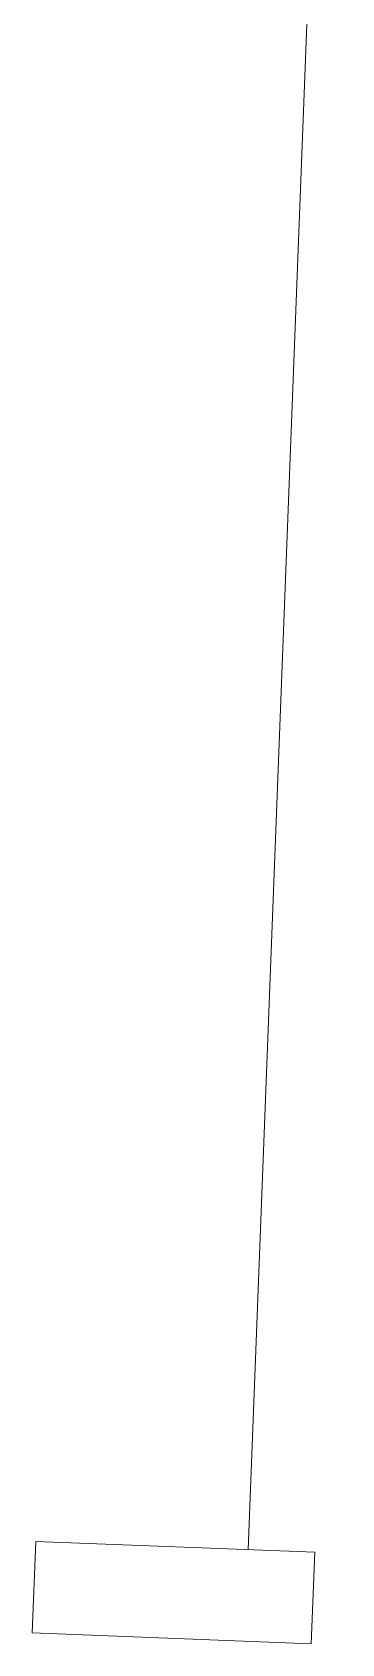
# Model space of a CAD drawing. Header units: millimetres. Extents: x 32078 to 83548, y -4690 to 56252.
# Drawn here: x 81481 to 81647, y 1990 to 2852 of the extents above; entities that cross this region are included whole.
import ezdxf

# ---------------------------------------------------------------- set-up
doc = ezdxf.new("R2010")
doc.units = ezdxf.units.MM
doc.header["$MEASUREMENT"] = 0
doc.layers.add('WALL-GLAZ', color=140, linetype='Continuous', lineweight=13)

msp = doc.modelspace()

# ---------------------------------------------------------------- linework, layer by layer
at = {"layer": 'WALL-GLAZ', "lineweight": 0}
msp.add_line((81646.7383232949, 3340.196163758968), (81596.50616992125, 2040.147807653635), dxfattribs=at)
at = {"layer": 'WALL-GLAZ', "lineweight": 0, "flags": 128}
msp.add_lwpolyline([(81632.2843443948, 2038.764854755748), (81630.39283635945, 1989.8201137127), (81480.8234438697, 1995.600340591162), (81482.71495190506, 2044.545081634253), (81632.2843443948, 2038.764854755748)], close=True, dxfattribs=at)

doc.saveas('drawing.dxf')
